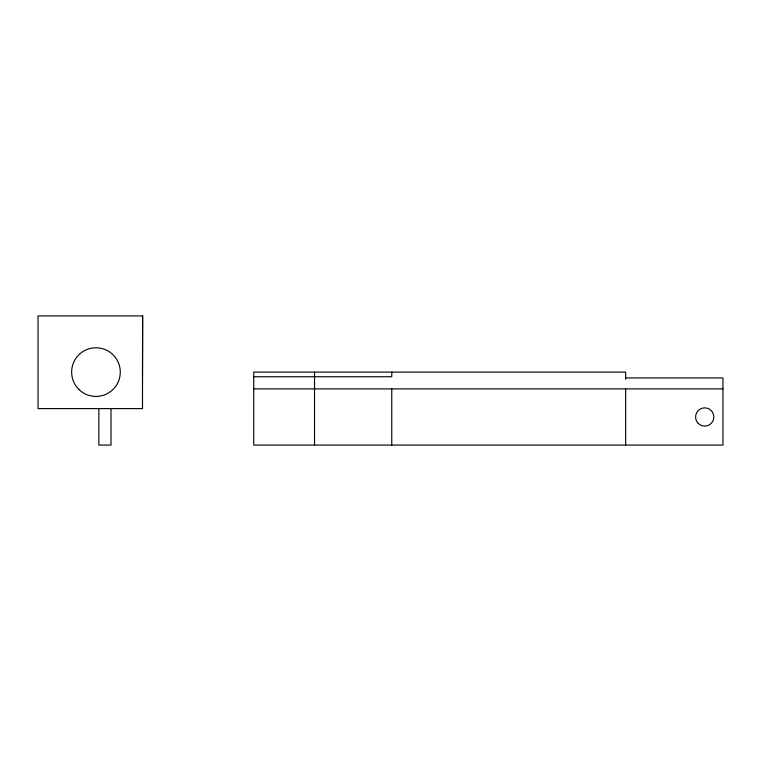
<?xml version="1.0" encoding="UTF-8"?>
<svg xmlns="http://www.w3.org/2000/svg" width="761" height="761" viewBox="0 0 761 761"><rect width="100%" height="100%" fill="white"/><g stroke="black" fill="none" stroke-linecap="round" stroke-linejoin="round"><path stroke-width="1.14" d="M142.478 376.724L142.63 315.929L38.05 315.929L38.05 408.59L142.478 408.59L142.63 315.929M253.736 376.733L391.753 376.733L391.753 372.11M625.666 377.951L722.95 377.951L722.95 445.071L253.736 445.071L253.736 372.11L625.666 372.11L625.666 379.178M253.736 388.89L722.95 388.89M625.666 388.89L625.666 445.071M391.753 388.89L391.753 445.071M314.531 372.11L314.531 445.071M111.011 408.59L111.011 445.071L98.854 445.071L98.854 408.343M698.265 423.43A9.122 9.122 0 0 0 713.523 419.349A9.122 9.122 0 0 0 702.346 408.172A9.122 9.122 0 0 0 698.265 423.43M78.764 389.299A24.323 24.323 0 0 0 119.458 378.398A24.323 24.323 0 0 0 89.665 348.614A24.323 24.323 0 0 0 78.764 389.299"/></g></svg>
